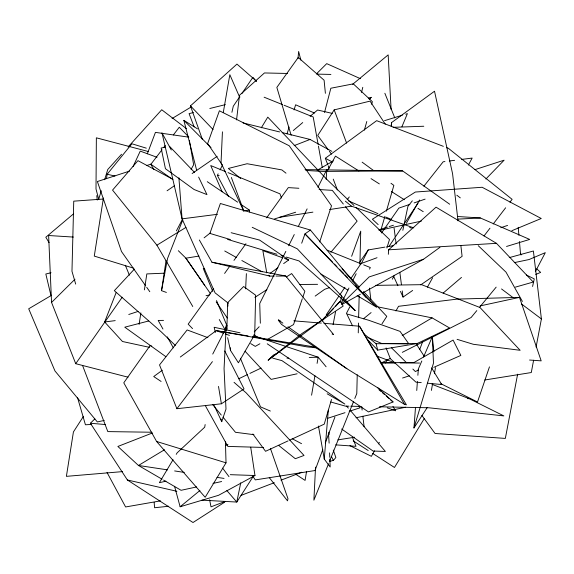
<?xml version="1.0" encoding="UTF-8"?>
<svg xmlns="http://www.w3.org/2000/svg" width="574" height="574" viewBox="0 0 574 574"><rect width="100%" height="100%" fill="white"/><g stroke="black" fill="none" stroke-linecap="round" stroke-linejoin="round"><path stroke-width="0.86" d="M391.504 126.201L391.54 122.614L434.518 91.223L452.585 173.779L458.009 220.832M357.243 374.779L356.791 393.513L354.797 398.471M358.262 332.855L358.499 323.047M358.628 317.695L359.152 296.292M359.927 264.176L360.73 231.179L351.64 256.284M226.816 329.928L227.706 302.627L243.62 286.534L255.645 295.194L254.713 334.642L238.418 362.782L230.49 350.427L227.648 337.691M222.432 131.848L221.026 162.786L243.34 210.271M245.636 288.851L246.382 273.647M249.396 211.95L249.482 210.163L240.599 204.172M315.542 467.1L313.892 500.191L328.522 463.806M212.739 354.072L226.127 327.854L224.068 368.608L225.991 409.061L221.743 421.689L214.188 405.481M388.347 254.296L388.584 249.819L436.032 207.171L496.474 243.34L533.26 282.049L515.409 287.122M326.176 179.389L326.8 169.595L317.96 187.239M225.948 330.38L226.127 327.854M427.271 407.504L413.969 427.974L415.49 407.447M416.746 390.485L417.406 381.559M417.872 375.31L418.331 369.06L421.833 360.974M329.849 459.056L330.165 467.014L324.26 459.056L328.314 410.238M298.006 58.577L298.631 51.488L300.855 60.119M391.152 126.172L391.54 122.614M236.553 119.894L239.502 95.277L264.449 72.955L287.481 73.465M340.612 302.046L341.58 295.136M166.395 292.439L161.524 290.659L166.008 260.818M139.095 324.418L140.86 312.902M144.39 289.87L146.836 273.92L164.731 273.167M103.42 198.016L94.272 256.09L133.462 268.144M106.47 178.657L107.159 174.252L131.891 143.773L146.313 148.171M306.538 471.584L305.081 480.402L296.098 474.504M205.148 424.566L204.71 427.171L177.151 452.829L176.24 454.357M223.308 112.404L229.83 74.677L239.796 97.558M311.582 395.185L314.947 375.748M317.092 363.378L318.168 357.193L253.837 335.761M431.39 390.399L432.66 383.382M434.403 373.731L435.508 367.597M161.524 290.659L167.551 258.487L182.747 219.914M533.605 360.235L531.287 372.54L484.743 380.002M536.094 347.055L541.404 318.936L533.397 251.01L509.253 257.626M333.092 324.654L335.611 311.445M517.633 374.191L505.335 438.414L435.063 433.485L421.904 415.476M240.743 482.842L236.782 502.056L201.976 500.155M402.84 230.31L403.931 225.187M404.29 223.487L407.913 206.41L412.326 200.835M231.91 112.303L233.281 106.204L239.824 96.568M532.579 286.476L534.272 278.892L526.415 275.025M361.534 92.45L362.782 87.32M324.511 112.526L330.846 88.231L353.304 83.861L372.375 101.691L371.643 104.274M364.368 130.126L366.793 121.509M380.433 231.752L384.91 216.298M386.402 211.146L393.864 185.395L390.98 183.278M287.029 133.886L289.045 127.041M294.089 109.921L295.603 104.784L314.466 113.035M331.507 399.468L324.231 424.157L289.669 440.143M219.268 319.539L225.015 329.598L226.558 324.446M101.282 190.762L98.699 199.257L96.009 189.025L96.36 137.817L148.329 151.522M104.64 179.719L107.747 169.524L121.545 154.248M386.89 247.975L389.502 239.509L355.959 207.336M413.969 427.974L433.485 363.12L432.322 336.708L423.576 356.928M319.696 241.934L331.514 205.772L289.21 145.753L219.397 110.782L207.63 143.6L222.418 165.125L220.086 169.89M302.297 298.76L293.529 324.597L267.527 339.413M302.864 297.088L304.844 291.255L291.642 273.561L286.39 276.962M489.457 366.865L477.511 401.994L440.897 383.733M301.687 243.189L304.973 233.898L310.412 230.045L365.925 297.196L376.372 307.047L357.136 295.596M322.782 449.621L314.99 470.544L255.279 479.9L252.818 476.183M325.279 442.92L334.943 416.968M419.709 349.523L422.514 342.061M147.324 153.803L155.439 132.372L188.803 137.164M149.498 347.349L122.47 341.501L104.647 321.985L116.228 292.367M329.856 460.499L353.462 401.778M401.915 126.739L407.397 113.638L405.703 114.154M133.118 166.474L140.25 151.113L157.025 157.298M406.37 223.25L419.587 199.974M228.603 196.645L217.359 175.443L218.142 173.85M285.83 251.383L259.728 303.502L260.345 323.212M288.643 245.765L294.268 234.544M298.286 226.522L307.119 208.886M341.329 303.122L348.956 288.04M352.565 280.901L356.174 273.755M361.39 263.437L368.214 249.948L384.939 247.107M176.405 230.877L182.618 218.959M346.431 313.382L349.724 307.061M369.505 269.127L370.33 267.549L363.686 264.872M535.341 271.667L545.3 252.653L529.07 259.534L514.268 262.641M392.286 279.194L394.381 275.305M468.37 165.061L472.158 158.072L461.625 159.421M327.732 170.284L335.453 156.114L358.908 170.959M385.427 362.983L387.163 359.855M427.408 287.165L432.602 277.78M191.07 169.409L193.653 164.76L189.406 140.616M395.924 310.95L398.543 306.301L457.184 299.097L519.492 297.375L541.182 360.859L529.572 360.034M374.478 450.884L371.378 456.323L349.946 445.661M378.46 443.889L379.342 442.332M173.047 459.717L159.378 482.691L165.929 481.177M225.424 441.499L226.027 462.831L205.176 497.285L156.602 441.478L123.776 382.808L150.115 345.541L151.78 346.165M261.306 127.808L267.778 117.139L326.936 179.497L354.029 205.485M424.344 418.468L394.474 467.48L372.72 453.446M253.206 476.449L236.782 502.056L226.83 490.533M83.481 416.315L73.422 431.942L66.39 476.348L122.549 471.613M385.269 124.12L370.036 101.124L334.183 109.885L317.731 135.442L328.306 149.828M382.033 323.765L386.783 316.382L363.529 291.614M389.143 246.203L418.037 203.153M241.841 93.605L252.919 77.311L256.284 81.472M326.262 314.703L338.868 296.17M339.88 294.692L344.924 287.28M350.972 278.383L361.06 263.559L377.025 257.712M359.575 262.375L368.214 249.948M381.559 232.972L398.837 208.125L409.858 204.351M128.031 377.19L75.725 363.694L122.205 297.232M213.672 288.636L188.172 324.145L192.541 328.608M224.599 273.418L229.801 266.171M233.962 260.374L245.93 243.706M266.637 217.84L288.306 187.612L298.86 188.272M347.177 199.781L349.279 196.939M207.91 337.67L187.138 329.95L159.529 364.928L176.892 408.717L212.409 361.649M150.689 164.537L162.012 149.757M163.633 147.64L165.255 145.531M173.341 134.969L179.275 127.227L188.652 136.842M484.033 235.936L489.974 228.194M493.217 223.975L505.637 207.788M509.956 202.163L512.116 199.343L448.351 148.271L446.687 147.626M423.892 186.191L443.178 161.789L444.936 161.559M476.8 310.613L471.111 317.515L402.302 352.343M479.649 307.162L496.166 287.136M330.882 252.244L357.128 221.126L345.534 206.769M369.448 99.381L371.184 97.336L368.616 98.068M329.404 461.482L333.343 460.398L335.862 457.535L333.286 450.059M128.138 146.944L161.725 109.749L186.507 128.691M322.136 320.974L325.759 317.02M326.965 315.7L333.616 308.46M335.431 306.48L340.267 301.214L343.173 306.064L302.132 333.401L268.187 360.128L273.461 355.026L276.697 353.555M134.409 269.077L114.326 290.681L161.165 331.815L175.285 345.383M254.268 331.851L259.183 326.714M340.267 301.214L322.057 320.113L268.187 360.128M485.884 179.009L504.13 160.182L474.971 169.631M316.676 73.659L326.714 63.635L360.436 78.681M75.725 363.694L51.552 302.441L74.993 279.215M342.018 303.639L369.175 276.919L423.547 259.24L439.971 247.308M224.664 502.171L193.007 522.512L127.399 479.986L90.376 423.253L94.853 418.884M202.421 139.582L190.453 105.881L236.962 64.101L256.391 81.106M443.135 293.092L461.482 277.414M293.292 130.535L302.735 122.556M310.154 116.285L317.573 110.014L332.267 113.401M73.594 213.801L45.812 237.249L49.077 242.615M352.637 84.328L388.168 54.882L391.081 109.325M174.539 486.271L180.128 506.77L199.896 490.54M363.45 318.814L371.091 312.586M369.096 98.986L371.184 97.336M204.1 237.844L210.206 233.008M162.342 370.223L153.724 376.551L161.1 381.452M180.301 357.028L216.211 330.653L248.061 335.948M327.546 164.114L325.329 158.273L376.666 120.669L443.35 146.341M270.081 273.368L277.938 267.699M283.656 263.581L288.657 259.979L259.606 240.068L231.15 232.721M315.176 296.091L324.583 289.346L329.62 287.552M225.015 329.598L227.189 328.063M167.077 190.783L174.446 185.711M192.125 173.542L217.166 156.307M400.473 291.377L403.048 297.074L412.649 290.458M420.771 284.855L462.106 256.348L460.879 245.694M176.892 408.717L221.392 403.787L244.029 388.892L224.778 350.987M254.885 297.389L266.888 289.612M172.717 179.21L137.939 160.655L112.554 190.102L156.91 245.177L185.933 227.419M172.071 118.545L191.092 107.022M164.473 449.765L138.463 465.471L117.878 446.457L152.469 432.954M402.209 335.582L432.079 317.874L449.607 327.991L417.119 343.546L377.692 350.111L367.281 339.406M317.106 170.32L333.358 160.928M259.878 343.769L255.287 346.38L250.702 343.611M341.688 304.636L360.393 294.261M362.732 292.962L423.547 259.24M250.716 447.254L254.978 475.523L218.558 495.297L180.128 506.77M418.482 369.907L415.397 371.572L412.864 369.053M381.502 362.876L390.306 358.42M238.727 378.768L247.502 374.571M249.898 373.423L261.077 368.077M288.062 440.889L265.554 451.3L252.84 433.951M433.786 367.346L460.843 355.421L453.087 340.073L414.163 362.438L380.784 362.84L394.883 362.94M511.843 230.712L541.239 218.493L482.131 187.268L415.368 192.032L372.404 219.232L378.173 224.621M535.75 274.437L540.636 272.406L536.719 268.776M377.376 387.385L393.046 401.944L368.508 411.938L267.226 343.797M294.197 145.602L310.06 139.439L331.865 151.371M225.173 501.446L211.017 506.842L209.61 499.811M241.001 495.412L274.307 482.712M280.973 480.173L301.795 472.237M414.098 202.902L425.119 199.128M500.793 227.727L507.574 225.424M128.77 314.487L138.054 311.431M402.553 378.029L409.341 375.812M274.551 218.945L295.667 212.215M129.595 171.088L97.379 181.535L121.487 251.52L145.681 285.852M146.542 165.592L150.783 164.214L172.831 179.49M327.374 418.403L345.017 412.677M349.214 411.314L360.135 407.77L359.001 406.406M378.94 229.787L387.464 227.117M389.172 226.579L393.434 225.245M384.566 120.648L402.324 115.195M506.541 246.454L529.673 239.423L480.402 217.984L457.492 216.498M225.424 445.446L227.993 444.692M148.738 320.966L124.78 327.187L165.829 356.641M193.395 112.561L189.076 113.63L194.098 126.811M209.811 108.493L225.367 104.64M51.036 272.715L45.827 274.013L50.993 295.646L28.7 308.783L54.96 370.947L97.343 421.947L104.267 420.419M379.034 230.404L421.345 221.098M480.144 305.906L519.492 297.375M196.609 486.946L181.097 490.296L163.583 480.101M212.99 483.401L221.614 481.536M297.138 373.789L271.143 379.385L245.041 351.216M165.298 147.159L161.15 148.042L165.434 168.713L194.069 189.499L206.963 194.615L198.633 177.086M356.016 417.772L405.603 407.217M206.052 295.696L209.532 295.022M160.469 500.872L125.606 506.964L107.008 472.409M386.697 246.806L393.735 245.615M198.956 256.069L185.919 258.185L178.32 250.702M337.835 439.885L354.589 437.23M279.617 217.288L312.902 212.136M329.541 209.56L351.439 206.166L413.732 227.871M217.553 214.281L182.066 218.859L161.961 132.838L171.296 150.008M243.276 210.967L249.482 210.163M104.647 321.985L115.209 320.622M449.327 161L454.594 160.325M168.67 506.246L154.593 507.739L154.155 502.401M103.198 199.049L73.745 201.165L71.972 271.272L75.689 284.101M388.584 249.819L496.474 243.34M91.618 424.416L85.433 424.789L77.461 397.359M458.023 219.11L480.402 217.984M393.118 127.32L423.791 126.251M286.971 358.169L288.758 358.119M309.257 357.473L318.168 357.193L326.104 366.764M375.36 285.371L421.574 284.675L480.007 307.528L520.152 350.305L473.306 344.285L457.083 339.334M163.54 320.385L158.194 320.45L162.959 329.053M299.693 284.482L317.573 284.331M449.679 204.229L402.661 170.93L322.717 171.411L305.82 170.456M199.35 240.011L211.964 262.246L269.845 276.101L274.257 276.072M276.022 276.065L285.737 276.008L333.652 334.606L332.095 333.982M363.902 333.86L376.099 343.733L417.119 343.546M400.164 362.962L419.537 363.048M305.059 169.603L402.661 170.93M217.359 175.443L219.153 175.465M407.992 343.912L381.724 343.503L367.855 337.476M151.68 432.236L107.812 431.598L82.627 365.66M348.978 406.191L345.39 406.127L330.76 401.994M350.771 406.227L360.63 406.421M379.457 406.794L428.764 407.77L503.821 415.899L469.245 398.686L431.942 384.307M316.719 74.111L330.897 74.426M263.523 447.44L227.885 446.421L205.377 405.732M230.26 474.676L254.978 475.523M467.458 398.6L469.245 398.686M319.094 189.535L332.289 190.36L343.324 204.035M73.372 237.069L48.632 235.519L51.552 302.441M335.647 444.85L355.995 446.321L352.414 437.23M293.78 320.837L321.318 323.083M323.98 323.306L359.511 326.211L406.428 404.849L404.512 404.376L346.875 368.687L281.504 324.396L278.318 320.22M90.376 423.253L105.544 424.552M421.244 382.607L415.899 382.105L390.334 358.678L386.08 347.937M427.486 383.202L441.736 384.551L431.591 367.884M316.396 347.844L306.903 346.861L216.211 330.653L223.659 333.315M253.909 434.676L235.455 432.287L222.977 417.119M167.579 469.876L138.463 465.471L162.062 479.211M174.632 470.938L184.34 472.409M216.979 477.353L224.039 478.415M252.481 336.68L316.181 347.27M211.964 262.246L285.737 276.008M378.044 306.925L432.079 317.874M240.032 332.812L214.145 327.28L215.386 332.454M107.159 174.252L114.944 176.031M127.399 479.986L176.9 491.279M243.103 122.965L279.631 131.948M282.236 132.594L310.06 139.439M272.75 358.147L281.949 360.637L344.874 404.067L327.158 393.8M310.412 230.045L220.366 203.497L209.919 233.417L230.375 239.552M227.591 239.394L276.933 254.268M281.181 255.552L283.735 256.32M286.29 257.087L299.047 260.933L355.148 310.548L297.303 248.836L252.216 227.318M156.602 441.478L226.027 462.831M387.263 407.856L395.687 410.79L392.946 406.5M225.309 333.91L229.449 335.388M282.831 257.862L262.856 250.616L266.767 272.858M284.496 258.465L288.657 259.979M377.096 356.145L394.668 362.797M264.119 97.2L282.415 104.576M284.08 105.243L313.196 116.974L318.111 144.332M327.13 250.156L361.197 263.868M225.568 171.619L210.73 165.563L222.109 191.752M228.036 172.631L279.954 193.825L281.511 198.008M270.347 411.049L260.496 406.858L240.391 358.241M348.612 200.957L377.914 213.636M386.051 217.159L391.748 219.627M409.657 227.376L411.285 228.079M325.329 158.273L332.389 162.033M292.173 438.701L301.537 443.673M278.569 319.948L280.134 320.794M224.735 250.989L236.402 257.482M241.848 260.517L262.067 271.775M268.288 275.233L269.845 276.101M204.825 269.292L203.261 268.417L212.796 291.492M320.959 274.078L347.894 290.1M196.688 170.363L183.867 120.353L197.492 128.849M371.019 178.629L379.342 183.895M391.446 191.558L404.304 199.702M417.929 208.319L423.225 211.677M353.211 440.875L368.214 450.547M207.279 181.693L237.636 202.17M253.909 334.778L257.611 337.282M341.616 429L373.093 451.042L385.376 451.451L350.083 410.159M278.519 320.048L282.882 323.148M287.969 326.771L346.875 368.687M362.144 162.169L373.681 170.614M501.525 288.959L512.919 297.526M521.465 303.947L541.404 318.936M456.825 195.21L460.305 197.872M228.309 303.187L215.085 292.869L182.066 218.859L178.901 177.789M285.996 173.183L281.899 169.926L247.1 163.733L228.344 168.447L240.649 178.507M278.598 445.331L295.309 458.712L304.012 455.447L246.138 392.86L234.041 382.341M345.347 201.144L351.439 206.166M378.883 389.667L380.906 391.418M382.255 392.587L384.279 394.345M386.302 396.096L389 398.435M390.349 399.604L393.046 401.944M520.367 253.643L521.673 254.849M346.007 301.938L355.148 310.548M478.242 245.672L506.024 272.169L522.405 301.465M391.346 347.657L406.536 362.761M183.867 120.353L211.017 147.662M332.533 262.131L304.973 233.898L365.925 297.196M334.412 264.054L336.916 266.623M339.421 269.192L343.804 273.683M345.06 274.96L347.564 277.529M355.708 285.874L357.58 287.796M360.716 291.004L376.372 307.047M169.452 146.27L194.579 172.451M190.453 105.881L213.076 129.559M342.111 268.797L359.245 287.05M346.61 406.098L348.346 408.128M212.76 404.713L221.27 415.052M269.299 477.633L287.509 500.844L287.969 498.677L270.404 448.38M222.619 468.147L228.976 476.65M329.361 151.263L331.478 154.141M146.707 287.316L149.8 291.7M408.372 343.223L400.056 331.377L368.702 320.249L346.753 313.885L352.529 325.802M210.658 293.938L185.919 258.185L204.71 285.378M216.211 301.96L227.318 318.01M416.659 344.565L424.43 356.583M156.91 245.177L192.764 306.509M359.511 326.211L404.512 404.376M150.783 164.214L153.882 169.617M167.285 336.881L173.348 347.837M331.413 456.416L333.343 460.398M393.829 276.725L397.89 285.68M216.542 300.561L227.11 326.104M125.347 265.274L129.394 275.19M384.86 93.268L394.812 117.935M328.177 165.778L329.132 168.282M333.25 179.124L337.368 189.965M334.183 109.885L346.631 143.148M231.351 177.474L243.85 211.01M291.14 135.292L276.847 87.406L298.25 57.479L324.095 80.209L325.393 93.311M221.047 419.135L221.743 421.689M376.099 343.733L377.692 350.111M318.427 146.097L322.229 167.285M318.455 426.023L324.26 459.056M218.507 386.424L221.392 403.787M394.087 228.086L395.235 236.926M395.464 238.698L396.153 244.007M399.834 272.306L401.441 284.69M402.245 290.882L403.048 297.074M369.455 288.098L370.847 299.506M361.706 406.557L362.122 410.073M362.861 416.229L364.124 426.769M328.852 432.165L329.139 434.697M432.322 336.708L433.872 351.711M96.776 195.641L97.236 200.068M518.207 227.304L518.903 235.297M519.448 241.511L520.611 254.827M328.472 433.42L329.132 443.15M227.706 302.627L227.914 306.172M230.332 347.772L230.49 350.427M329.598 452.872L329.777 457.291"/></g></svg>
